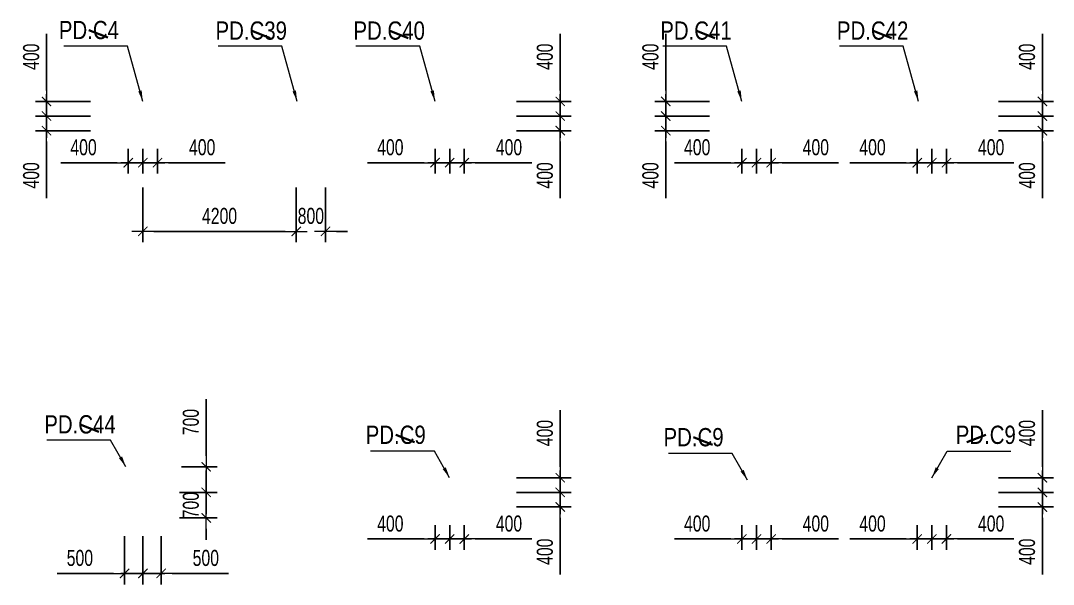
# Model space of a CAD drawing. Header units: millimetres. Extents: x -259680 to 699608, y -1281 to 104748.
# Drawn here: x 102455 to 130727, y 25683 to 41111 of the extents above; entities that cross this region are included whole.
import ezdxf
from ezdxf.enums import TextEntityAlignment as Align

# ---------------------------------------------------------------- set-up
doc = ezdxf.new("R2010")
doc.units = ezdxf.units.MM
doc.layers.get('Defpoints').update_dxf_attribs({"color": 151, "lineweight": 9})
for name, color, linetype, lineweight in [('$0$C1', 20, 'Continuous', 35), ('$1$NDC_S_ANNO', 7, 'Continuous', 20), ('$1$NDC_S_DIM', 1, 'Continuous', 15), ('NDC_S_DIM', 1, 'Continuous', 15)]:
    doc.layers.add(name, color=color, linetype=linetype, lineweight=lineweight)
doc.styles.add('$1$NDC_DIM', font='', dxfattribs={"width": 0.75})
doc.styles.add('$2$ARIAL', font='arial.ttf', dxfattribs={"width": 0.8})
doc.styles.add('NDC_DIM', font='', dxfattribs={"width": 0.75})
doc.styles.get('$1$NDC_DIM').set_extended_font_data('Dotum')
doc.styles.get('NDC_DIM').set_extended_font_data('Dotum')
doc.dimstyles.new('$0$NDC_dim_150', dxfattribs={"dimscale": 150, "dimtxt": 2.2, "dimasz": 1.5, "dimexe": 1.5, "dimexo": 2.5, "dimgap": 1, "dimtad": 1, "dimdec": 0, "dimzin": 0, "dimdsep": 46, "dimtxsty": '$1$NDC_DIM', "dimblk": '$1$DIMMARK', "dimcen": 0.09, "dimdle": 1.2, "dimclrd": 1, "dimclre": 1, "dimclrt": 3, "dimadec": 0, "dimazin": 0, "dimtfac": 1, "dimtdec": 0, "dimtix": 1, "dimtofl": 0, "dimtmove": 0, "dimatfit": 3, "dimfxl": 0, "dimtolj": 1, "dimtzin": 0, "dimarcsym": 0})
doc.dimstyles.new('$1$NDC_dim_iso', dxfattribs={"dimtxt": 2.2, "dimasz": 1, "dimexe": 1.5, "dimexo": 2.5, "dimgap": 1, "dimtad": 1, "dimdec": 0, "dimzin": 0, "dimdsep": 46, "dimtxsty": '$1$NDC_DIM', "dimblk": '$1$DIMMARK', "dimcen": 0.09, "dimdle": 1.2, "dimclrd": 1, "dimclre": 1, "dimclrt": 3, "dimadec": 0, "dimazin": 0, "dimtfac": 1, "dimtdec": 0, "dimtix": 1, "dimtofl": 0, "dimtmove": 0, "dimatfit": 3, "dimfxl": 0, "dimtolj": 1, "dimtzin": 0, "dimarcsym": 0})
doc.dimstyles.new('NDC_dim_200', dxfattribs={"dimscale": 200, "dimtxt": 2.2, "dimasz": 1.5, "dimexe": 1.5, "dimexo": 2.5, "dimgap": 1, "dimtad": 1, "dimdec": 0, "dimzin": 0, "dimdsep": 46, "dimtxsty": 'NDC_DIM', "dimblk": 'DIMMARK', "dimcen": 0.09, "dimdle": 1.2, "dimclrd": 1, "dimclre": 1, "dimclrt": 3, "dimadec": 0, "dimazin": 0, "dimtfac": 1, "dimtdec": 0, "dimtix": 1, "dimtofl": 0, "dimtmove": 0, "dimatfit": 3, "dimfxl": 0, "dimtolj": 1, "dimtzin": 0, "dimarcsym": 0})

# ---------------------------------------------------------------- blocks, each defined once
blk = doc.blocks.new('$1$DIMMARK')
at = {"layer": '$1$NDC_S_DIM', "color": 1}
blk.add_line((-1.5, 0), (1, 0), dxfattribs=at)
at = {"layer": '$1$NDC_S_DIM', "color": 2, "const_width": 0.1}
blk.add_lwpolyline([(-0.424, -0.424), (0.424, 0.424)], dxfattribs=at)
blk = doc.blocks.new('DIMMARK')
at = {"layer": 'NDC_S_DIM', "color": 1}
blk.add_line((-1.5, 0), (1, 0), dxfattribs=at)
at = {"layer": 'NDC_S_DIM', "color": 2, "const_width": 0.1}
blk.add_lwpolyline([(-0.424, -0.424), (0.424, 0.424)], dxfattribs=at)
blk = doc.blocks.new('*D467')
at = {"layer": 'Defpoints', "color": 0, "ltscale": 100, "transparency": 16777216}
for p in [(105800, 38100), (106200, 38100), (106200, 37224)]:
    blk.add_point(p, dxfattribs=at)
at = {"layer": 'NDC_S_DIM', "color": 1, "lineweight": -2, "ltscale": 100, "transparency": 16777216}
for p, q in [((105800, 37600), (105800, 36924)), ((106200, 37600), (106200, 36924)), ((105500, 37224), (105200, 37224)), ((106500, 37224), (108049, 37224))]:
    blk.add_line(p, q, dxfattribs=at)
at = {"layer": 'NDC_S_DIM', "color": 1, "lineweight": -2, "ltscale": 100, "transparency": 16777216, "xscale": 300, "yscale": 300, "zscale": 300}
blk.add_blockref('DIMMARK', (105800, 37224), dxfattribs=at)
at = {"layer": 'NDC_S_DIM', "color": 1, "lineweight": -2, "ltscale": 100, "transparency": 16777216, "xscale": 300, "yscale": 300, "zscale": 300, "rotation": 180}
blk.add_blockref('DIMMARK', (106200, 37224), dxfattribs=at)
at = {"layer": 'NDC_S_DIM', "color": 3, "ltscale": 100, "transparency": 16777216, "insert": (107424, 37644), "char_height": 440, "attachment_point": 5, "style": 'NDC_DIM'}
blk.add_mtext('\\A1;400', dxfattribs=at)
blk = doc.blocks.new('*D468')
at = {"layer": 'Defpoints', "color": 0, "ltscale": 100, "transparency": 16777216}
for p in [(105400, 38100), (105800, 38100), (105800, 37224)]:
    blk.add_point(p, dxfattribs=at)
at = {"layer": 'NDC_S_DIM', "color": 1, "lineweight": -2, "ltscale": 100, "transparency": 16777216}
for p, q in [((105400, 37600), (105400, 36924)), ((105800, 37600), (105800, 36924)), ((105100, 37224), (103551, 37224)), ((106100, 37224), (106400, 37224))]:
    blk.add_line(p, q, dxfattribs=at)
at = {"layer": 'NDC_S_DIM', "color": 1, "lineweight": -2, "ltscale": 100, "transparency": 16777216, "xscale": 300, "yscale": 300, "zscale": 300}
blk.add_blockref('DIMMARK', (105400, 37224), dxfattribs=at)
at = {"layer": 'NDC_S_DIM', "color": 1, "lineweight": -2, "ltscale": 100, "transparency": 16777216, "xscale": 300, "yscale": 300, "zscale": 300, "rotation": 180}
blk.add_blockref('DIMMARK', (105800, 37224), dxfattribs=at)
at = {"layer": 'NDC_S_DIM', "color": 3, "ltscale": 100, "transparency": 16777216, "insert": (104176, 37644), "char_height": 440, "attachment_point": 5, "style": 'NDC_DIM'}
blk.add_mtext('\\A1;400', dxfattribs=at)
blk = doc.blocks.new('*D473')
at = {"layer": 'Defpoints', "color": 0, "ltscale": 100, "transparency": 16777216}
for p in [(114200, 38100), (114600, 38100), (114600, 37224)]:
    blk.add_point(p, dxfattribs=at)
at = {"layer": 'NDC_S_DIM', "color": 1, "lineweight": -2, "ltscale": 100, "transparency": 16777216}
for p, q in [((114200, 37600), (114200, 36924)), ((114600, 37600), (114600, 36924)), ((113900, 37224), (113600, 37224)), ((114900, 37224), (116449, 37224))]:
    blk.add_line(p, q, dxfattribs=at)
at = {"layer": 'NDC_S_DIM', "color": 1, "lineweight": -2, "ltscale": 100, "transparency": 16777216, "xscale": 300, "yscale": 300, "zscale": 300}
blk.add_blockref('DIMMARK', (114200, 37224), dxfattribs=at)
at = {"layer": 'NDC_S_DIM', "color": 1, "lineweight": -2, "ltscale": 100, "transparency": 16777216, "xscale": 300, "yscale": 300, "zscale": 300, "rotation": 180}
blk.add_blockref('DIMMARK', (114600, 37224), dxfattribs=at)
at = {"layer": 'NDC_S_DIM', "color": 3, "ltscale": 100, "transparency": 16777216, "insert": (115824, 37644), "char_height": 440, "attachment_point": 5, "style": 'NDC_DIM'}
blk.add_mtext('\\A1;400', dxfattribs=at)
blk = doc.blocks.new('*D474')
at = {"layer": 'Defpoints', "color": 0, "ltscale": 100, "transparency": 16777216}
for p in [(113800, 38100), (114200, 38100), (114200, 37224)]:
    blk.add_point(p, dxfattribs=at)
at = {"layer": 'NDC_S_DIM', "color": 1, "lineweight": -2, "ltscale": 100, "transparency": 16777216}
for p, q in [((113800, 37600), (113800, 36924)), ((114200, 37600), (114200, 36924)), ((113500, 37224), (111951, 37224)), ((114500, 37224), (114800, 37224))]:
    blk.add_line(p, q, dxfattribs=at)
at = {"layer": 'NDC_S_DIM', "color": 1, "lineweight": -2, "ltscale": 100, "transparency": 16777216, "xscale": 300, "yscale": 300, "zscale": 300}
blk.add_blockref('DIMMARK', (113800, 37224), dxfattribs=at)
at = {"layer": 'NDC_S_DIM', "color": 1, "lineweight": -2, "ltscale": 100, "transparency": 16777216, "xscale": 300, "yscale": 300, "zscale": 300, "rotation": 180}
blk.add_blockref('DIMMARK', (114200, 37224), dxfattribs=at)
at = {"layer": 'NDC_S_DIM', "color": 3, "ltscale": 100, "transparency": 16777216, "insert": (112576, 37644), "char_height": 440, "attachment_point": 5, "style": 'NDC_DIM'}
blk.add_mtext('\\A1;400', dxfattribs=at)
blk = doc.blocks.new('*D475')
at = {"layer": 'Defpoints', "color": 0, "ltscale": 100, "transparency": 16777216}
for p in [(114600, 38900), (117227, 38900), (114600, 38500)]:
    blk.add_point(p, dxfattribs=at)
at = {"layer": 'NDC_S_DIM', "color": 1, "lineweight": -2, "ltscale": 100, "transparency": 16777216}
for p, q in [((117227, 39200), (117227, 40749)), ((116027, 38900), (117527, 38900)), ((116027, 38500), (117527, 38500)), ((117227, 38200), (117227, 37900))]:
    blk.add_line(p, q, dxfattribs=at)
at = {"layer": 'NDC_S_DIM', "color": 1, "lineweight": -2, "ltscale": 100, "transparency": 16777216, "xscale": 300, "yscale": 300, "zscale": 300}
for p, rotation in [((117227, 38900), 270), ((117227, 38500), 90)]:
    blk.add_blockref('DIMMARK', p, dxfattribs=dict(at, rotation=rotation))
at = {"layer": 'NDC_S_DIM', "color": 3, "ltscale": 100, "transparency": 16777216, "insert": (116807, 40124), "char_height": 440, "attachment_point": 5, "rotation": 90, "style": 'NDC_DIM'}
blk.add_mtext('\\A1;400', dxfattribs=at)
blk = doc.blocks.new('*D476')
at = {"layer": 'Defpoints', "color": 0, "ltscale": 100, "transparency": 16777216}
for p in [(114600, 38500), (117227, 38500), (114600, 38100)]:
    blk.add_point(p, dxfattribs=at)
at = {"layer": 'NDC_S_DIM', "color": 1, "lineweight": -2, "ltscale": 100, "transparency": 16777216}
for p, q in [((117227, 38800), (117227, 39100)), ((116027, 38500), (117527, 38500)), ((116027, 38100), (117527, 38100)), ((117227, 37800), (117227, 36251))]:
    blk.add_line(p, q, dxfattribs=at)
at = {"layer": 'NDC_S_DIM', "color": 1, "lineweight": -2, "ltscale": 100, "transparency": 16777216, "xscale": 300, "yscale": 300, "zscale": 300}
for p, rotation in [((117227, 38500), 270), ((117227, 38100), 90)]:
    blk.add_blockref('DIMMARK', p, dxfattribs=dict(at, rotation=rotation))
at = {"layer": 'NDC_S_DIM', "color": 3, "ltscale": 100, "transparency": 16777216, "insert": (116807, 36876), "char_height": 440, "attachment_point": 5, "rotation": 90, "style": 'NDC_DIM'}
blk.add_mtext('\\A1;400', dxfattribs=at)
blk = doc.blocks.new('*D485')
at = {"layer": 'Defpoints', "color": 0, "ltscale": 100, "transparency": 16777216}
for p in [(122600, 38100), (123000, 38100), (123000, 37224)]:
    blk.add_point(p, dxfattribs=at)
at = {"layer": 'NDC_S_DIM', "color": 1, "lineweight": -2, "ltscale": 100, "transparency": 16777216}
for p, q in [((122600, 37600), (122600, 36924)), ((123000, 37600), (123000, 36924)), ((122300, 37224), (122000, 37224)), ((123300, 37224), (124849, 37224))]:
    blk.add_line(p, q, dxfattribs=at)
at = {"layer": 'NDC_S_DIM', "color": 1, "lineweight": -2, "ltscale": 100, "transparency": 16777216, "xscale": 300, "yscale": 300, "zscale": 300}
blk.add_blockref('DIMMARK', (122600, 37224), dxfattribs=at)
at = {"layer": 'NDC_S_DIM', "color": 1, "lineweight": -2, "ltscale": 100, "transparency": 16777216, "xscale": 300, "yscale": 300, "zscale": 300, "rotation": 180}
blk.add_blockref('DIMMARK', (123000, 37224), dxfattribs=at)
at = {"layer": 'NDC_S_DIM', "color": 3, "ltscale": 100, "transparency": 16777216, "insert": (124224, 37644), "char_height": 440, "attachment_point": 5, "style": 'NDC_DIM'}
blk.add_mtext('\\A1;400', dxfattribs=at)
blk = doc.blocks.new('*D486')
at = {"layer": 'Defpoints', "color": 0, "ltscale": 100, "transparency": 16777216}
for p in [(122200, 38100), (122600, 38100), (122600, 37224)]:
    blk.add_point(p, dxfattribs=at)
at = {"layer": 'NDC_S_DIM', "color": 1, "lineweight": -2, "ltscale": 100, "transparency": 16777216}
for p, q in [((122200, 37600), (122200, 36924)), ((122600, 37600), (122600, 36924)), ((121900, 37224), (120351, 37224)), ((122900, 37224), (123200, 37224))]:
    blk.add_line(p, q, dxfattribs=at)
at = {"layer": 'NDC_S_DIM', "color": 1, "lineweight": -2, "ltscale": 100, "transparency": 16777216, "xscale": 300, "yscale": 300, "zscale": 300}
blk.add_blockref('DIMMARK', (122200, 37224), dxfattribs=at)
at = {"layer": 'NDC_S_DIM', "color": 1, "lineweight": -2, "ltscale": 100, "transparency": 16777216, "xscale": 300, "yscale": 300, "zscale": 300, "rotation": 180}
blk.add_blockref('DIMMARK', (122600, 37224), dxfattribs=at)
at = {"layer": 'NDC_S_DIM', "color": 3, "ltscale": 100, "transparency": 16777216, "insert": (120976, 37644), "char_height": 440, "attachment_point": 5, "style": 'NDC_DIM'}
blk.add_mtext('\\A1;400', dxfattribs=at)
blk = doc.blocks.new('*D487')
at = {"layer": 'Defpoints', "color": 0, "ltscale": 100, "transparency": 16777216}
for p in [(120117, 38900), (122610, 38900), (122610, 38500)]:
    blk.add_point(p, dxfattribs=at)
at = {"layer": 'NDC_S_DIM', "color": 1, "lineweight": -2, "ltscale": 100, "transparency": 16777216}
for p, q in [((120117, 39200), (120117, 40749)), ((121317, 38900), (119817, 38900)), ((121317, 38500), (119817, 38500)), ((120117, 38200), (120117, 37900))]:
    blk.add_line(p, q, dxfattribs=at)
at = {"layer": 'NDC_S_DIM', "color": 1, "lineweight": -2, "ltscale": 100, "transparency": 16777216, "xscale": 300, "yscale": 300, "zscale": 300}
for p, rotation in [((120117, 38900), 270), ((120117, 38500), 90)]:
    blk.add_blockref('DIMMARK', p, dxfattribs=dict(at, rotation=rotation))
at = {"layer": 'NDC_S_DIM', "color": 3, "ltscale": 100, "transparency": 16777216, "insert": (119697, 40124), "char_height": 440, "attachment_point": 5, "rotation": 90, "style": 'NDC_DIM'}
blk.add_mtext('\\A1;400', dxfattribs=at)
blk = doc.blocks.new('*D488')
at = {"layer": 'Defpoints', "color": 0, "ltscale": 100, "transparency": 16777216}
for p in [(120117, 38500), (122610, 38500), (122610, 38100)]:
    blk.add_point(p, dxfattribs=at)
at = {"layer": 'NDC_S_DIM', "color": 1, "lineweight": -2, "ltscale": 100, "transparency": 16777216}
for p, q in [((120117, 38800), (120117, 39100)), ((121317, 38500), (119817, 38500)), ((121317, 38100), (119817, 38100)), ((120117, 37800), (120117, 36251))]:
    blk.add_line(p, q, dxfattribs=at)
at = {"layer": 'NDC_S_DIM', "color": 1, "lineweight": -2, "ltscale": 100, "transparency": 16777216, "xscale": 300, "yscale": 300, "zscale": 300}
for p, rotation in [((120117, 38500), 270), ((120117, 38100), 90)]:
    blk.add_blockref('DIMMARK', p, dxfattribs=dict(at, rotation=rotation))
at = {"layer": 'NDC_S_DIM', "color": 3, "ltscale": 100, "transparency": 16777216, "insert": (119697, 36876), "char_height": 440, "attachment_point": 5, "rotation": 90, "style": 'NDC_DIM'}
blk.add_mtext('\\A1;400', dxfattribs=at)
blk = doc.blocks.new('*D489')
at = {"layer": 'Defpoints', "color": 0, "ltscale": 100, "transparency": 16777216}
for p in [(127400, 38100), (127800, 38100), (127800, 37224)]:
    blk.add_point(p, dxfattribs=at)
at = {"layer": 'NDC_S_DIM', "color": 1, "lineweight": -2, "ltscale": 100, "transparency": 16777216}
for p, q in [((127400, 37600), (127400, 36924)), ((127800, 37600), (127800, 36924)), ((127100, 37224), (126800, 37224)), ((128100, 37224), (129649, 37224))]:
    blk.add_line(p, q, dxfattribs=at)
at = {"layer": 'NDC_S_DIM', "color": 1, "lineweight": -2, "ltscale": 100, "transparency": 16777216, "xscale": 300, "yscale": 300, "zscale": 300}
blk.add_blockref('DIMMARK', (127400, 37224), dxfattribs=at)
at = {"layer": 'NDC_S_DIM', "color": 1, "lineweight": -2, "ltscale": 100, "transparency": 16777216, "xscale": 300, "yscale": 300, "zscale": 300, "rotation": 180}
blk.add_blockref('DIMMARK', (127800, 37224), dxfattribs=at)
at = {"layer": 'NDC_S_DIM', "color": 3, "ltscale": 100, "transparency": 16777216, "insert": (129024, 37644), "char_height": 440, "attachment_point": 5, "style": 'NDC_DIM'}
blk.add_mtext('\\A1;400', dxfattribs=at)
blk = doc.blocks.new('*D490')
at = {"layer": 'Defpoints', "color": 0, "ltscale": 100, "transparency": 16777216}
for p in [(127000, 38100), (127400, 38100), (127400, 37224)]:
    blk.add_point(p, dxfattribs=at)
at = {"layer": 'NDC_S_DIM', "color": 1, "lineweight": -2, "ltscale": 100, "transparency": 16777216}
for p, q in [((127000, 37600), (127000, 36924)), ((127400, 37600), (127400, 36924)), ((126700, 37224), (125151, 37224)), ((127700, 37224), (128000, 37224))]:
    blk.add_line(p, q, dxfattribs=at)
at = {"layer": 'NDC_S_DIM', "color": 1, "lineweight": -2, "ltscale": 100, "transparency": 16777216, "xscale": 300, "yscale": 300, "zscale": 300}
blk.add_blockref('DIMMARK', (127000, 37224), dxfattribs=at)
at = {"layer": 'NDC_S_DIM', "color": 1, "lineweight": -2, "ltscale": 100, "transparency": 16777216, "xscale": 300, "yscale": 300, "zscale": 300, "rotation": 180}
blk.add_blockref('DIMMARK', (127400, 37224), dxfattribs=at)
at = {"layer": 'NDC_S_DIM', "color": 3, "ltscale": 100, "transparency": 16777216, "insert": (125776, 37644), "char_height": 440, "attachment_point": 5, "style": 'NDC_DIM'}
blk.add_mtext('\\A1;400', dxfattribs=at)
blk = doc.blocks.new('*D491')
at = {"layer": 'Defpoints', "color": 0, "ltscale": 100, "transparency": 16777216}
for p in [(127800, 38900), (130427, 38900), (127800, 38500)]:
    blk.add_point(p, dxfattribs=at)
at = {"layer": 'NDC_S_DIM', "color": 1, "lineweight": -2, "ltscale": 100, "transparency": 16777216}
for p, q in [((130427, 39200), (130427, 40749)), ((129227, 38900), (130727, 38900)), ((129227, 38500), (130727, 38500)), ((130427, 38200), (130427, 37900))]:
    blk.add_line(p, q, dxfattribs=at)
at = {"layer": 'NDC_S_DIM', "color": 1, "lineweight": -2, "ltscale": 100, "transparency": 16777216, "xscale": 300, "yscale": 300, "zscale": 300}
for p, rotation in [((130427, 38900), 270), ((130427, 38500), 90)]:
    blk.add_blockref('DIMMARK', p, dxfattribs=dict(at, rotation=rotation))
at = {"layer": 'NDC_S_DIM', "color": 3, "ltscale": 100, "transparency": 16777216, "insert": (130007, 40124), "char_height": 440, "attachment_point": 5, "rotation": 90, "style": 'NDC_DIM'}
blk.add_mtext('\\A1;400', dxfattribs=at)
blk = doc.blocks.new('*D492')
at = {"layer": 'Defpoints', "color": 0, "ltscale": 100, "transparency": 16777216}
for p in [(127800, 38500), (130427, 38500), (127800, 38100)]:
    blk.add_point(p, dxfattribs=at)
at = {"layer": 'NDC_S_DIM', "color": 1, "lineweight": -2, "ltscale": 100, "transparency": 16777216}
for p, q in [((130427, 38800), (130427, 39100)), ((129227, 38500), (130727, 38500)), ((129227, 38100), (130727, 38100)), ((130427, 37800), (130427, 36251))]:
    blk.add_line(p, q, dxfattribs=at)
at = {"layer": 'NDC_S_DIM', "color": 1, "lineweight": -2, "ltscale": 100, "transparency": 16777216, "xscale": 300, "yscale": 300, "zscale": 300}
for p, rotation in [((130427, 38500), 270), ((130427, 38100), 90)]:
    blk.add_blockref('DIMMARK', p, dxfattribs=dict(at, rotation=rotation))
at = {"layer": 'NDC_S_DIM', "color": 3, "ltscale": 100, "transparency": 16777216, "insert": (130007, 36876), "char_height": 440, "attachment_point": 5, "rotation": 90, "style": 'NDC_DIM'}
blk.add_mtext('\\A1;400', dxfattribs=at)
blk = doc.blocks.new('*D493')
at = {"layer": 'Defpoints', "color": 0, "ltscale": 100, "transparency": 16777216}
for p in [(122600, 27800), (123000, 27800), (123000, 26924)]:
    blk.add_point(p, dxfattribs=at)
at = {"layer": 'NDC_S_DIM', "color": 1, "lineweight": -2, "ltscale": 100, "transparency": 16777216}
for p, q in [((122600, 27300), (122600, 26624)), ((123000, 27300), (123000, 26624)), ((122300, 26924), (122000, 26924)), ((123300, 26924), (124849, 26924))]:
    blk.add_line(p, q, dxfattribs=at)
at = {"layer": 'NDC_S_DIM', "color": 1, "lineweight": -2, "ltscale": 100, "transparency": 16777216, "xscale": 300, "yscale": 300, "zscale": 300}
blk.add_blockref('DIMMARK', (122600, 26924), dxfattribs=at)
at = {"layer": 'NDC_S_DIM', "color": 1, "lineweight": -2, "ltscale": 100, "transparency": 16777216, "xscale": 300, "yscale": 300, "zscale": 300, "rotation": 180}
blk.add_blockref('DIMMARK', (123000, 26924), dxfattribs=at)
at = {"layer": 'NDC_S_DIM', "color": 3, "ltscale": 100, "transparency": 16777216, "insert": (124224, 27344), "char_height": 440, "attachment_point": 5, "style": 'NDC_DIM'}
blk.add_mtext('\\A1;400', dxfattribs=at)
blk = doc.blocks.new('*D494')
at = {"layer": 'Defpoints', "color": 0, "ltscale": 100, "transparency": 16777216}
for p in [(122200, 27800), (122600, 27800), (122600, 26924)]:
    blk.add_point(p, dxfattribs=at)
at = {"layer": 'NDC_S_DIM', "color": 1, "lineweight": -2, "ltscale": 100, "transparency": 16777216}
for p, q in [((122200, 27300), (122200, 26624)), ((122600, 27300), (122600, 26624)), ((121900, 26924), (120351, 26924)), ((122900, 26924), (123200, 26924))]:
    blk.add_line(p, q, dxfattribs=at)
at = {"layer": 'NDC_S_DIM', "color": 1, "lineweight": -2, "ltscale": 100, "transparency": 16777216, "xscale": 300, "yscale": 300, "zscale": 300}
blk.add_blockref('DIMMARK', (122200, 26924), dxfattribs=at)
at = {"layer": 'NDC_S_DIM', "color": 1, "lineweight": -2, "ltscale": 100, "transparency": 16777216, "xscale": 300, "yscale": 300, "zscale": 300, "rotation": 180}
blk.add_blockref('DIMMARK', (122600, 26924), dxfattribs=at)
at = {"layer": 'NDC_S_DIM', "color": 3, "ltscale": 100, "transparency": 16777216, "insert": (120976, 27344), "char_height": 440, "attachment_point": 5, "style": 'NDC_DIM'}
blk.add_mtext('\\A1;400', dxfattribs=at)
blk = doc.blocks.new('*D495')
at = {"layer": 'Defpoints', "color": 0, "ltscale": 100, "transparency": 16777216}
for p in [(127400, 27800), (127800, 27800), (127800, 26924)]:
    blk.add_point(p, dxfattribs=at)
at = {"layer": 'NDC_S_DIM', "color": 1, "lineweight": -2, "ltscale": 100, "transparency": 16777216}
for p, q in [((127400, 27300), (127400, 26624)), ((127800, 27300), (127800, 26624)), ((127100, 26924), (126800, 26924)), ((128100, 26924), (129649, 26924))]:
    blk.add_line(p, q, dxfattribs=at)
at = {"layer": 'NDC_S_DIM', "color": 1, "lineweight": -2, "ltscale": 100, "transparency": 16777216, "xscale": 300, "yscale": 300, "zscale": 300}
blk.add_blockref('DIMMARK', (127400, 26924), dxfattribs=at)
at = {"layer": 'NDC_S_DIM', "color": 1, "lineweight": -2, "ltscale": 100, "transparency": 16777216, "xscale": 300, "yscale": 300, "zscale": 300, "rotation": 180}
blk.add_blockref('DIMMARK', (127800, 26924), dxfattribs=at)
at = {"layer": 'NDC_S_DIM', "color": 3, "ltscale": 100, "transparency": 16777216, "insert": (129024, 27344), "char_height": 440, "attachment_point": 5, "style": 'NDC_DIM'}
blk.add_mtext('\\A1;400', dxfattribs=at)
blk = doc.blocks.new('*D496')
at = {"layer": 'Defpoints', "color": 0, "ltscale": 100, "transparency": 16777216}
for p in [(127000, 27800), (127400, 27800), (127400, 26924)]:
    blk.add_point(p, dxfattribs=at)
at = {"layer": 'NDC_S_DIM', "color": 1, "lineweight": -2, "ltscale": 100, "transparency": 16777216}
for p, q in [((127000, 27300), (127000, 26624)), ((127400, 27300), (127400, 26624)), ((126700, 26924), (125151, 26924)), ((127700, 26924), (128000, 26924))]:
    blk.add_line(p, q, dxfattribs=at)
at = {"layer": 'NDC_S_DIM', "color": 1, "lineweight": -2, "ltscale": 100, "transparency": 16777216, "xscale": 300, "yscale": 300, "zscale": 300}
blk.add_blockref('DIMMARK', (127000, 26924), dxfattribs=at)
at = {"layer": 'NDC_S_DIM', "color": 1, "lineweight": -2, "ltscale": 100, "transparency": 16777216, "xscale": 300, "yscale": 300, "zscale": 300, "rotation": 180}
blk.add_blockref('DIMMARK', (127400, 26924), dxfattribs=at)
at = {"layer": 'NDC_S_DIM', "color": 3, "ltscale": 100, "transparency": 16777216, "insert": (125776, 27344), "char_height": 440, "attachment_point": 5, "style": 'NDC_DIM'}
blk.add_mtext('\\A1;400', dxfattribs=at)
blk = doc.blocks.new('*D497')
at = {"layer": 'Defpoints', "color": 0, "ltscale": 100, "transparency": 16777216}
for p in [(127800, 28600), (130427, 28600), (127800, 28200)]:
    blk.add_point(p, dxfattribs=at)
at = {"layer": 'NDC_S_DIM', "color": 1, "lineweight": -2, "ltscale": 100, "transparency": 16777216}
for p, q in [((130427, 28900), (130427, 30449)), ((129227, 28600), (130727, 28600)), ((129227, 28200), (130727, 28200)), ((130427, 27900), (130427, 27600))]:
    blk.add_line(p, q, dxfattribs=at)
at = {"layer": 'NDC_S_DIM', "color": 1, "lineweight": -2, "ltscale": 100, "transparency": 16777216, "xscale": 300, "yscale": 300, "zscale": 300}
for p, rotation in [((130427, 28600), 270), ((130427, 28200), 90)]:
    blk.add_blockref('DIMMARK', p, dxfattribs=dict(at, rotation=rotation))
at = {"layer": 'NDC_S_DIM', "color": 3, "ltscale": 100, "transparency": 16777216, "insert": (130007, 29824), "char_height": 440, "attachment_point": 5, "rotation": 90, "style": 'NDC_DIM'}
blk.add_mtext('\\A1;400', dxfattribs=at)
blk = doc.blocks.new('*D498')
at = {"layer": 'Defpoints', "color": 0, "ltscale": 100, "transparency": 16777216}
for p in [(127800, 28200), (130427, 28200), (127800, 27800)]:
    blk.add_point(p, dxfattribs=at)
at = {"layer": 'NDC_S_DIM', "color": 1, "lineweight": -2, "ltscale": 100, "transparency": 16777216}
for p, q in [((130427, 28500), (130427, 28800)), ((129227, 28200), (130727, 28200)), ((129227, 27800), (130727, 27800)), ((130427, 27500), (130427, 25951))]:
    blk.add_line(p, q, dxfattribs=at)
at = {"layer": 'NDC_S_DIM', "color": 1, "lineweight": -2, "ltscale": 100, "transparency": 16777216, "xscale": 300, "yscale": 300, "zscale": 300}
for p, rotation in [((130427, 28200), 270), ((130427, 27800), 90)]:
    blk.add_blockref('DIMMARK', p, dxfattribs=dict(at, rotation=rotation))
at = {"layer": 'NDC_S_DIM', "color": 3, "ltscale": 100, "transparency": 16777216, "insert": (130007, 26576), "char_height": 440, "attachment_point": 5, "rotation": 90, "style": 'NDC_DIM'}
blk.add_mtext('\\A1;400', dxfattribs=at)
blk = doc.blocks.new('*D836')
at = {"layer": 'Defpoints', "color": 0, "ltscale": 100, "transparency": 16777216}
for p in [(105300, 27500), (105800, 27500), (105300, 25983)]:
    blk.add_point(p, dxfattribs=at)
at = {"layer": 'NDC_S_DIM', "color": 1, "lineweight": -2, "ltscale": 100, "transparency": 16777216}
for p, q in [((105300, 27000), (105300, 25683)), ((105800, 27000), (105800, 25683)), ((105000, 25983), (103451, 25983)), ((106100, 25983), (106400, 25983))]:
    blk.add_line(p, q, dxfattribs=at)
at = {"layer": 'NDC_S_DIM', "color": 1, "lineweight": -2, "ltscale": 100, "transparency": 16777216, "xscale": 300, "yscale": 300, "zscale": 300}
blk.add_blockref('DIMMARK', (105300, 25983), dxfattribs=at)
at = {"layer": 'NDC_S_DIM', "color": 1, "lineweight": -2, "ltscale": 100, "transparency": 16777216, "xscale": 300, "yscale": 300, "zscale": 300, "rotation": 180}
blk.add_blockref('DIMMARK', (105800, 25983), dxfattribs=at)
at = {"layer": 'NDC_S_DIM', "color": 3, "ltscale": 100, "transparency": 16777216, "insert": (104076, 26403), "char_height": 440, "attachment_point": 5, "style": 'NDC_DIM'}
blk.add_mtext('\\A1;500', dxfattribs=at)
blk = doc.blocks.new('*D837')
at = {"layer": 'Defpoints', "color": 0, "ltscale": 100, "transparency": 16777216}
for p in [(105800, 27500), (106300, 27500), (106300, 25983)]:
    blk.add_point(p, dxfattribs=at)
at = {"layer": 'NDC_S_DIM', "color": 1, "lineweight": -2, "ltscale": 100, "transparency": 16777216}
for p, q in [((105800, 27000), (105800, 25683)), ((106300, 27000), (106300, 25683)), ((105500, 25983), (105200, 25983)), ((106600, 25983), (108149, 25983))]:
    blk.add_line(p, q, dxfattribs=at)
at = {"layer": 'NDC_S_DIM', "color": 1, "lineweight": -2, "ltscale": 100, "transparency": 16777216, "xscale": 300, "yscale": 300, "zscale": 300}
blk.add_blockref('DIMMARK', (105800, 25983), dxfattribs=at)
at = {"layer": 'NDC_S_DIM', "color": 1, "lineweight": -2, "ltscale": 100, "transparency": 16777216, "xscale": 300, "yscale": 300, "zscale": 300, "rotation": 180}
blk.add_blockref('DIMMARK', (106300, 25983), dxfattribs=at)
at = {"layer": 'NDC_S_DIM', "color": 3, "ltscale": 100, "transparency": 16777216, "insert": (107524, 26403), "char_height": 440, "attachment_point": 5, "style": 'NDC_DIM'}
blk.add_mtext('\\A1;500', dxfattribs=at)
blk = doc.blocks.new('*D838')
at = {"layer": 'Defpoints', "color": 0, "ltscale": 100, "transparency": 16777216}
for p in [(106300, 28200), (106300, 27500), (107535, 27500)]:
    blk.add_point(p, dxfattribs=at)
at = {"layer": 'NDC_S_DIM', "color": 1, "lineweight": -2, "ltscale": 100, "transparency": 16777216}
for p, q in [((107535, 28500), (107535, 28800)), ((106800, 28200), (107835, 28200)), ((106800, 27500), (107835, 27500)), ((107535, 27200), (107535, 26900))]:
    blk.add_line(p, q, dxfattribs=at)
at = {"layer": 'NDC_S_DIM', "color": 1, "lineweight": -2, "ltscale": 100, "transparency": 16777216, "xscale": 300, "yscale": 300, "zscale": 300}
for p, rotation in [((107535, 28200), 270), ((107535, 27500), 90)]:
    blk.add_blockref('DIMMARK', p, dxfattribs=dict(at, rotation=rotation))
at = {"layer": 'NDC_S_DIM', "color": 3, "ltscale": 100, "transparency": 16777216, "insert": (107115, 27850), "char_height": 440, "attachment_point": 5, "rotation": 90, "style": 'NDC_DIM'}
blk.add_mtext('\\A1;700', dxfattribs=at)
blk = doc.blocks.new('*D839')
at = {"layer": 'Defpoints', "color": 0, "ltscale": 100, "transparency": 16777216}
for p in [(106360, 28900), (107535, 28900), (106360, 28200)]:
    blk.add_point(p, dxfattribs=at)
at = {"layer": 'NDC_S_DIM', "color": 1, "lineweight": -2, "ltscale": 100, "transparency": 16777216}
for p, q in [((107535, 29200), (107535, 30749)), ((106860, 28900), (107835, 28900)), ((106860, 28200), (107835, 28200)), ((107535, 27900), (107535, 27600))]:
    blk.add_line(p, q, dxfattribs=at)
at = {"layer": 'NDC_S_DIM', "color": 1, "lineweight": -2, "ltscale": 100, "transparency": 16777216, "xscale": 300, "yscale": 300, "zscale": 300}
for p, rotation in [((107535, 28900), 270), ((107535, 28200), 90)]:
    blk.add_blockref('DIMMARK', p, dxfattribs=dict(at, rotation=rotation))
at = {"layer": 'NDC_S_DIM', "color": 3, "ltscale": 100, "transparency": 16777216, "insert": (107115, 30124), "char_height": 440, "attachment_point": 5, "rotation": 90, "style": 'NDC_DIM'}
blk.add_mtext('\\A1;700', dxfattribs=at)
blk = doc.blocks.new('*D848')
at = {"layer": 'Defpoints', "color": 0, "ltscale": 100, "transparency": 16777216}
for p in [(114200, 27800), (114600, 27800), (114600, 26924)]:
    blk.add_point(p, dxfattribs=at)
at = {"layer": 'NDC_S_DIM', "color": 1, "lineweight": -2, "ltscale": 100, "transparency": 16777216}
for p, q in [((114200, 27300), (114200, 26624)), ((114600, 27300), (114600, 26624)), ((113900, 26924), (113600, 26924)), ((114900, 26924), (116449, 26924))]:
    blk.add_line(p, q, dxfattribs=at)
at = {"layer": 'NDC_S_DIM', "color": 1, "lineweight": -2, "ltscale": 100, "transparency": 16777216, "xscale": 300, "yscale": 300, "zscale": 300}
blk.add_blockref('DIMMARK', (114200, 26924), dxfattribs=at)
at = {"layer": 'NDC_S_DIM', "color": 1, "lineweight": -2, "ltscale": 100, "transparency": 16777216, "xscale": 300, "yscale": 300, "zscale": 300, "rotation": 180}
blk.add_blockref('DIMMARK', (114600, 26924), dxfattribs=at)
at = {"layer": 'NDC_S_DIM', "color": 3, "ltscale": 100, "transparency": 16777216, "insert": (115824, 27344), "char_height": 440, "attachment_point": 5, "style": 'NDC_DIM'}
blk.add_mtext('\\A1;400', dxfattribs=at)
blk = doc.blocks.new('*D849')
at = {"layer": 'Defpoints', "color": 0, "ltscale": 100, "transparency": 16777216}
for p in [(113800, 27800), (114200, 27800), (114200, 26924)]:
    blk.add_point(p, dxfattribs=at)
at = {"layer": 'NDC_S_DIM', "color": 1, "lineweight": -2, "ltscale": 100, "transparency": 16777216}
for p, q in [((113800, 27300), (113800, 26624)), ((114200, 27300), (114200, 26624)), ((113500, 26924), (111951, 26924)), ((114500, 26924), (114800, 26924))]:
    blk.add_line(p, q, dxfattribs=at)
at = {"layer": 'NDC_S_DIM', "color": 1, "lineweight": -2, "ltscale": 100, "transparency": 16777216, "xscale": 300, "yscale": 300, "zscale": 300}
blk.add_blockref('DIMMARK', (113800, 26924), dxfattribs=at)
at = {"layer": 'NDC_S_DIM', "color": 1, "lineweight": -2, "ltscale": 100, "transparency": 16777216, "xscale": 300, "yscale": 300, "zscale": 300, "rotation": 180}
blk.add_blockref('DIMMARK', (114200, 26924), dxfattribs=at)
at = {"layer": 'NDC_S_DIM', "color": 3, "ltscale": 100, "transparency": 16777216, "insert": (112576, 27344), "char_height": 440, "attachment_point": 5, "style": 'NDC_DIM'}
blk.add_mtext('\\A1;400', dxfattribs=at)
blk = doc.blocks.new('*D850')
at = {"layer": 'Defpoints', "color": 0, "ltscale": 100, "transparency": 16777216}
for p in [(114600, 28600), (117227, 28600), (114600, 28200)]:
    blk.add_point(p, dxfattribs=at)
at = {"layer": 'NDC_S_DIM', "color": 1, "lineweight": -2, "ltscale": 100, "transparency": 16777216}
for p, q in [((117227, 28900), (117227, 30449)), ((116027, 28600), (117527, 28600)), ((116027, 28200), (117527, 28200)), ((117227, 27900), (117227, 27600))]:
    blk.add_line(p, q, dxfattribs=at)
at = {"layer": 'NDC_S_DIM', "color": 1, "lineweight": -2, "ltscale": 100, "transparency": 16777216, "xscale": 300, "yscale": 300, "zscale": 300}
for p, rotation in [((117227, 28600), 270), ((117227, 28200), 90)]:
    blk.add_blockref('DIMMARK', p, dxfattribs=dict(at, rotation=rotation))
at = {"layer": 'NDC_S_DIM', "color": 3, "ltscale": 100, "transparency": 16777216, "insert": (116807, 29824), "char_height": 440, "attachment_point": 5, "rotation": 90, "style": 'NDC_DIM'}
blk.add_mtext('\\A1;400', dxfattribs=at)
blk = doc.blocks.new('*D851')
at = {"layer": 'Defpoints', "color": 0, "ltscale": 100, "transparency": 16777216}
for p in [(114600, 28200), (117227, 28200), (114600, 27800)]:
    blk.add_point(p, dxfattribs=at)
at = {"layer": 'NDC_S_DIM', "color": 1, "lineweight": -2, "ltscale": 100, "transparency": 16777216}
for p, q in [((117227, 28500), (117227, 28800)), ((116027, 28200), (117527, 28200)), ((116027, 27800), (117527, 27800)), ((117227, 27500), (117227, 25951))]:
    blk.add_line(p, q, dxfattribs=at)
at = {"layer": 'NDC_S_DIM', "color": 1, "lineweight": -2, "ltscale": 100, "transparency": 16777216, "xscale": 300, "yscale": 300, "zscale": 300}
for p, rotation in [((117227, 28200), 270), ((117227, 27800), 90)]:
    blk.add_blockref('DIMMARK', p, dxfattribs=dict(at, rotation=rotation))
at = {"layer": 'NDC_S_DIM', "color": 3, "ltscale": 100, "transparency": 16777216, "insert": (116807, 26576), "char_height": 440, "attachment_point": 5, "rotation": 90, "style": 'NDC_DIM'}
blk.add_mtext('\\A1;400', dxfattribs=at)
blk = doc.blocks.new('*D645')
at = {"layer": 'Defpoints', "color": 0, "ltscale": 100, "transparency": 16777216}
for p in [(110000, 38100), (110800, 38100), (110800, 35345)]:
    blk.add_point(p, dxfattribs=at)
at = {"layer": 'NDC_S_DIM', "color": 1, "lineweight": -2, "ltscale": 100, "transparency": 16777216}
for p, q in [((110000, 36545), (110000, 35045)), ((110800, 36545), (110800, 35045)), ((109700, 35345), (109400, 35345)), ((111100, 35345), (111400, 35345))]:
    blk.add_line(p, q, dxfattribs=at)
at = {"layer": 'NDC_S_DIM', "color": 1, "lineweight": -2, "ltscale": 100, "transparency": 16777216, "xscale": 300, "yscale": 300, "zscale": 300}
blk.add_blockref('DIMMARK', (110000, 35345), dxfattribs=at)
at = {"layer": 'NDC_S_DIM', "color": 1, "lineweight": -2, "ltscale": 100, "transparency": 16777216, "xscale": 300, "yscale": 300, "zscale": 300, "rotation": 180}
blk.add_blockref('DIMMARK', (110800, 35345), dxfattribs=at)
at = {"layer": 'NDC_S_DIM', "color": 3, "ltscale": 100, "transparency": 16777216, "insert": (110400, 35765), "char_height": 440, "attachment_point": 5, "style": 'NDC_DIM'}
blk.add_mtext('\\A1;800', dxfattribs=at)
blk = doc.blocks.new('*D646')
at = {"layer": 'Defpoints', "color": 0, "ltscale": 100, "transparency": 16777216}
for p in [(105800, 38100), (110000, 38100), (105800, 35345)]:
    blk.add_point(p, dxfattribs=at)
at = {"layer": 'NDC_S_DIM', "color": 1, "lineweight": -2, "ltscale": 100, "transparency": 16777216}
for p, q in [((105800, 36545), (105800, 35045)), ((110000, 36545), (110000, 35045)), ((109700, 35345), (106100, 35345))]:
    blk.add_line(p, q, dxfattribs=at)
at = {"layer": 'NDC_S_DIM', "color": 1, "lineweight": -2, "ltscale": 100, "transparency": 16777216, "xscale": 300, "yscale": 300, "zscale": 300, "rotation": 180}
blk.add_blockref('DIMMARK', (105800, 35345), dxfattribs=at)
at = {"layer": 'NDC_S_DIM', "color": 1, "lineweight": -2, "ltscale": 100, "transparency": 16777216, "xscale": 300, "yscale": 300, "zscale": 300}
blk.add_blockref('DIMMARK', (110000, 35345), dxfattribs=at)
at = {"layer": 'NDC_S_DIM', "color": 3, "ltscale": 100, "transparency": 16777216, "insert": (107900, 35765), "char_height": 440, "attachment_point": 5, "style": 'NDC_DIM'}
blk.add_mtext('\\A1;4200', dxfattribs=at)
blk = doc.blocks.new('*D1018')
at = {"layer": 'Defpoints', "color": 0, "ltscale": 100, "transparency": 16777216}
for p in [(103163, 38900), (105400, 38900), (105400, 38500)]:
    blk.add_point(p, dxfattribs=at)
at = {"layer": 'NDC_S_DIM', "color": 1, "lineweight": -2, "ltscale": 100, "transparency": 16777216}
for p, q in [((103163, 39200), (103163, 40749)), ((104363, 38900), (102863, 38900)), ((104363, 38500), (102863, 38500)), ((103163, 38200), (103163, 37900))]:
    blk.add_line(p, q, dxfattribs=at)
at = {"layer": 'NDC_S_DIM', "color": 1, "lineweight": -2, "ltscale": 100, "transparency": 16777216, "xscale": 300, "yscale": 300, "zscale": 300}
for p, rotation in [((103163, 38900), 270), ((103163, 38500), 90)]:
    blk.add_blockref('DIMMARK', p, dxfattribs=dict(at, rotation=rotation))
at = {"layer": 'NDC_S_DIM', "color": 3, "ltscale": 100, "transparency": 16777216, "insert": (102743, 40124), "char_height": 440, "attachment_point": 5, "rotation": 90, "style": 'NDC_DIM'}
blk.add_mtext('\\A1;400', dxfattribs=at)
blk = doc.blocks.new('*D1019')
at = {"layer": 'Defpoints', "color": 0, "ltscale": 100, "transparency": 16777216}
for p in [(103163, 38500), (105400, 38500), (105400, 38100)]:
    blk.add_point(p, dxfattribs=at)
at = {"layer": 'NDC_S_DIM', "color": 1, "lineweight": -2, "ltscale": 100, "transparency": 16777216}
for p, q in [((103163, 38800), (103163, 39100)), ((104363, 38500), (102863, 38500)), ((104363, 38100), (102863, 38100)), ((103163, 37800), (103163, 36251))]:
    blk.add_line(p, q, dxfattribs=at)
at = {"layer": 'NDC_S_DIM', "color": 1, "lineweight": -2, "ltscale": 100, "transparency": 16777216, "xscale": 300, "yscale": 300, "zscale": 300}
for p, rotation in [((103163, 38500), 270), ((103163, 38100), 90)]:
    blk.add_blockref('DIMMARK', p, dxfattribs=dict(at, rotation=rotation))
at = {"layer": 'NDC_S_DIM', "color": 3, "ltscale": 100, "transparency": 16777216, "insert": (102743, 36876), "char_height": 440, "attachment_point": 5, "rotation": 90, "style": 'NDC_DIM'}
blk.add_mtext('\\A1;400', dxfattribs=at)
blk = doc.blocks.new('*U214')
at = {"layer": '$1$NDC_S_ANNO', "ltscale": 0.8, "style": '$2$ARIAL', "width": 0.8}
blk.add_attdef('TEN', text='', height=2.5, dxfattribs=at).set_placement((-2.58, 1.03), align=Align.MIDDLE_CENTER)
at = {"layer": '$1$NDC_S_ANNO', "ltscale": 0.8, "style": '$2$ARIAL', "width": 0.8, "flags": 1}
blk.add_attdef('CHU_THICH', text='', height=2.5, dxfattribs=at).set_placement((0, 0), align=Align.MIDDLE_CENTER)
at = {"layer": 'Defpoints'}
blk.add_leader([(0, 0), (-2.58, 1.03)], dimstyle='$1$NDC_dim_iso', override={"dimgap": 0.625, "dimtad": 0}, dxfattribs=at)
blk = doc.blocks.new('$0$co t check')
at = {"layer": '$0$C1', "xscale": 200, "yscale": 200, "zscale": 200}
for p, values in [((102798, 40649), {'TEN': 'PD.C4'}), ((107243, 40634), {'TEN': 'PD.C39'}), ((111019, 40634), {'TEN': 'PD.C40'}), ((119419, 40634), {'TEN': 'PD.C41'}), ((124255, 40634), {'TEN': 'PD.C42'}), ((102555, 29856), {'TEN': 'PD.C44'}), ((111198, 29571), {'TEN': 'PD.C9'}), ((119353, 29505), {'TEN': 'PD.C9'})]:
    blk.add_blockref('*U214', p, dxfattribs=at).add_auto_attribs(values)
at = {"layer": '$0$C1'}
ref = blk.add_blockref('*U214', (126320, 29571), dxfattribs=dict(at, xscale=-200, yscale=200, zscale=200))
ref.add_attrib('TEN', 'PD.C9', dxfattribs={"layer": '$1$NDC_S_ANNO', "ltscale": 0.8, "height": 500, "style": '$2$ARIAL', "width": 0.8}).set_placement((126836, 29776), align=Align.MIDDLE_CENTER)
for points in [[(103759, 38900), (103342, 40410), (101593, 40410)], [(107983, 38900), (107566, 40410), (105817, 40410)], [(111759, 38900), (111342, 40410), (109593, 40410)], [(120159, 38900), (119742, 40410), (117993, 40410)], [(124996, 38900), (124578, 40410), (122829, 40410)], [(103296, 28900), (102878, 29632), (101129, 29632)], [(112159, 28600), (111742, 29332), (109993, 29332)], [(120314, 28534), (119897, 29266), (118147, 29266)], [(125359, 28600), (125776, 29332), (127526, 29332)]]:
    blk.add_leader(points, dimstyle='$0$NDC_dim_150', override={"dimasz": 2, "dimgap": 1, "dimtad": 0}, dxfattribs=at)

msp = doc.modelspace()

# ---------------------------------------------------------------- block references
at = {"layer": '$1$NDC_S_DIM'}
msp.add_blockref('$0$co t check', (2040.6, 0), dxfattribs=at)

# ---------------------------------------------------------------- dimensions: what is measured, and where the dimension line sits
at = {"layer": 'NDC_S_DIM', "ltscale": 100}
for base, p1, p2, picture, middle in [((103163.3, 38900), (105400, 38500), (105400, 38900), '*D1018', (103163.3, 40124.3)), ((117226.7, 38900), (114600, 38500), (114600, 38900), '*D475', (117226.7, 40124.3)), ((120116.7, 38900), (122610, 38500), (122610, 38900), '*D487', (120116.7, 40124.3)), ((130426.7, 38900), (127800, 38500), (127800, 38900), '*D491', (130426.7, 40124.3)), ((103163.3, 38500), (105400, 38100), (105400, 38500), '*D1019', (103163.3, 36875.7)), ((117226.7, 38500), (114600, 38100), (114600, 38500), '*D476', (117226.7, 36875.7)), ((120116.7, 38500), (122610, 38100), (122610, 38500), '*D488', (120116.7, 36875.7)), ((130426.7, 38500), (127800, 38100), (127800, 38500), '*D492', (130426.7, 36875.7)), ((107534.9, 28900), (106360, 28200), (106360, 28900), '*D839', (107534.9, 30124.3)), ((117226.7, 28600), (114600, 28200), (114600, 28600), '*D850', (117226.7, 29824.3)), ((130426.7, 28600), (127800, 28200), (127800, 28600), '*D497', (130426.7, 29824.3)), ((117226.7, 28200), (114600, 27800), (114600, 28200), '*D851', (117226.7, 26575.7)), ((130426.7, 28200), (127800, 27800), (127800, 28200), '*D498', (130426.7, 26575.7))]:
    dim = msp.add_linear_dim(base=base, p1=p1, p2=p2, angle=90, dimstyle='NDC_dim_200', dxfattribs=at)
    dim.commit()
    dim.dimension.update_dxf_attribs({"geometry": picture, "text_midpoint": middle, "dimtype": 160})
for base, p1, p2, picture, middle in [((105800, 37224.4), (105400, 38100), (105800, 38100), '*D468', (104175.7, 37224.4)), ((106200, 37224.4), (105800, 38100), (106200, 38100), '*D467', (107424.3, 37224.4)), ((114200, 37224.4), (113800, 38100), (114200, 38100), '*D474', (112575.7, 37224.4)), ((114600, 37224.4), (114200, 38100), (114600, 38100), '*D473', (115824.3, 37224.4)), ((122600, 37224.4), (122200, 38100), (122600, 38100), '*D486', (120975.7, 37224.4)), ((123000, 37224.4), (122600, 38100), (123000, 38100), '*D485', (124224.3, 37224.4)), ((127400, 37224.4), (127000, 38100), (127400, 38100), '*D490', (125775.7, 37224.4)), ((127800, 37224.4), (127400, 38100), (127800, 38100), '*D489', (129024.3, 37224.4)), ((114200, 26924.4), (113800, 27800), (114200, 27800), '*D849', (112575.7, 26924.4)), ((114600, 26924.4), (114200, 27800), (114600, 27800), '*D848', (115824.3, 26924.4)), ((122600, 26924.4), (122200, 27800), (122600, 27800), '*D494', (120975.7, 26924.4)), ((123000, 26924.4), (122600, 27800), (123000, 27800), '*D493', (124224.3, 26924.4)), ((127400, 26924.4), (127000, 27800), (127400, 27800), '*D496', (125775.7, 26924.4)), ((127800, 26924.4), (127400, 27800), (127800, 27800), '*D495', (129024.3, 26924.4)), ((105300, 25982.9), (105800, 27500), (105300, 27500), '*D836', (104075.7, 25982.9)), ((106300, 25982.9), (105800, 27500), (106300, 27500), '*D837', (107524.3, 25982.9))]:
    dim = msp.add_linear_dim(base=base, p1=p1, p2=p2, dimstyle='NDC_dim_200', dxfattribs=at)
    dim.commit()
    dim.dimension.update_dxf_attribs({"geometry": picture, "text_midpoint": middle, "dimtype": 160})
for base, p2, picture, middle in [((105800, 35345.3), (105800, 38100), '*D646', (107900, 35765.3)), ((110800, 35345.3), (110800, 38100), '*D645', (110400, 35765.3))]:
    dim = msp.add_linear_dim(base=base, p1=(110000, 38100), p2=p2, dimstyle='NDC_dim_200', dxfattribs=at)
    dim.commit()
    dim.dimension.update_dxf_attribs({"geometry": picture, "text_midpoint": middle})
dim = msp.add_linear_dim(base=(107534.9, 27500), p1=(106300, 28200), p2=(106300, 27500), angle=90, dimstyle='NDC_dim_200', dxfattribs=at)
dim.commit()
dim.dimension.update_dxf_attribs({"geometry": '*D838', "text_midpoint": (107114.9, 27850)})

doc.saveas('drawing.dxf')
